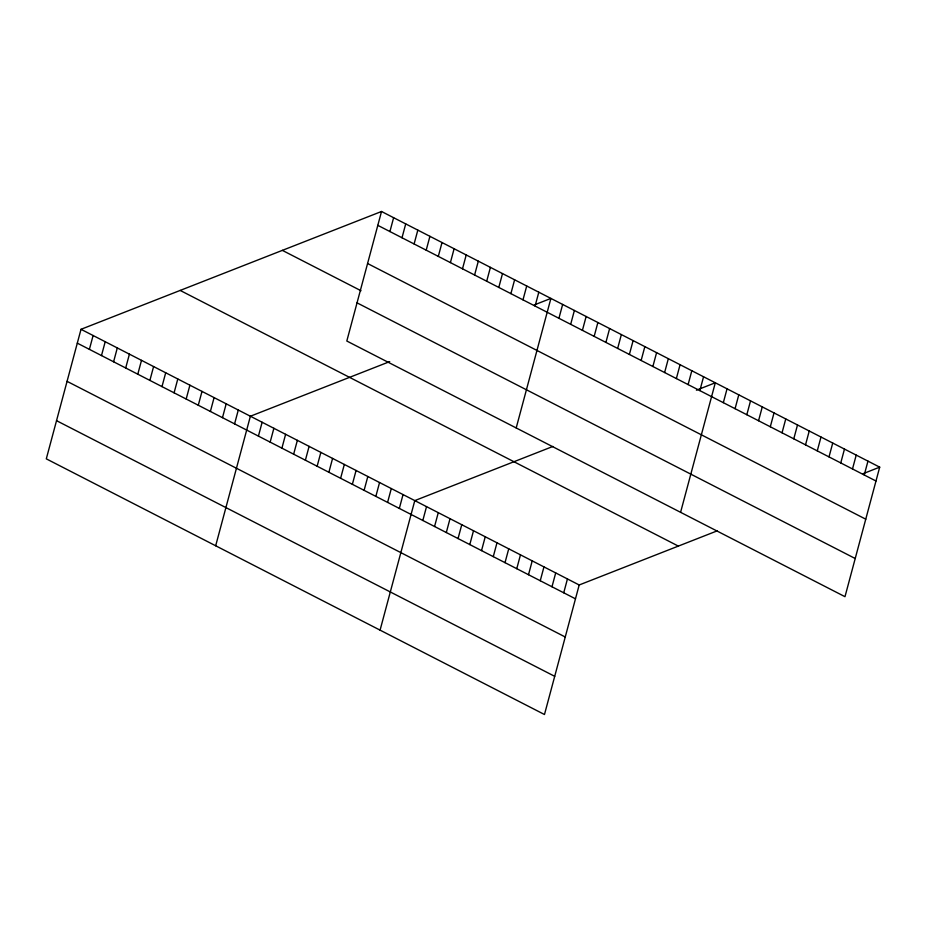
<?xml version="1.0" encoding="UTF-8"?>
<svg xmlns="http://www.w3.org/2000/svg" width="926" height="926" viewBox="0 0 926 926"><rect width="100%" height="100%" fill="white"/><g stroke="black" fill="none" stroke-linecap="round" stroke-linejoin="round"><path stroke-width="1.39" d="M381.524 211.487L346.81 341.023L844.987 596.691L879.7 467.155L381.524 211.487L81.013 329.309L46.3 458.845L544.476 714.513L579.19 584.977L717.28 530.83M89.394 349.368L93.109 335.513M101.49 355.572L105.205 341.729M113.597 361.788L117.301 347.933M125.693 367.992L129.409 354.149M137.789 374.208L141.504 360.353M149.885 380.412L153.6 366.557M161.992 386.617L165.696 372.773M174.088 392.832L177.792 378.977M186.184 399.037L189.899 385.193M198.28 405.252L201.995 391.397M210.387 411.457L214.091 397.613M222.483 417.661L226.187 403.817M234.579 423.876L238.295 410.021M215.677 545.773L250.39 416.237L389.696 361.615M258.423 436.111L262.127 422.256M270.161 442.142L273.876 428.287M281.909 448.161L285.613 434.317M293.646 454.191L297.362 440.336M305.395 460.21L309.099 446.367M317.132 466.241L320.847 452.397M389.915 231.546L393.619 217.703M328.88 472.272L332.584 458.416M402.011 237.762L405.715 223.907M340.618 478.291L344.333 464.447M414.107 243.966L417.823 230.123M352.366 484.321L356.07 470.466M426.203 250.182L429.919 236.327M364.103 490.352L367.819 476.496M438.311 256.386L442.015 242.531M375.852 496.371L379.556 482.527M450.406 262.59L454.11 248.747M387.589 502.401L391.304 488.546M462.502 268.806L466.218 254.951M399.337 508.432L403.041 494.577M474.598 275.01L478.314 261.167M380.077 630.143L414.79 500.607L552.88 446.459M486.694 281.226L490.41 267.371M422.823 520.481L426.527 506.626M434.56 526.5L438.276 512.657M498.801 287.43L502.505 273.587M446.309 532.531L450.013 518.687M510.897 293.635L514.613 279.791M458.046 538.562L461.761 524.706M522.993 299.85L526.709 285.995M469.795 544.581L473.499 530.737M535.089 306.055L538.805 292.211M481.532 550.611L485.247 536.767M516.199 427.951L550.901 298.415L534.371 304.897M493.28 556.642L496.984 542.786M558.934 318.289L562.649 304.446M505.017 562.661L508.733 548.817M570.682 324.32L574.386 310.465M516.766 568.691L520.47 554.836M582.419 330.35L586.135 316.495M528.503 574.722L532.218 560.867M594.168 336.37L597.872 322.526M540.252 580.741L543.956 566.897M605.905 342.4L609.621 328.545M551.989 586.771L555.704 572.916M617.654 348.431L621.358 334.575M563.737 592.79L567.441 578.947M629.391 354.45L633.106 340.606M641.139 360.48L644.843 346.625M652.876 366.499L656.592 352.656M664.625 372.53L668.329 358.686M676.362 378.56L680.078 364.705M688.111 384.579L691.815 370.736M699.848 390.61L703.563 376.755M680.587 512.321L715.3 382.785L696.41 390.193M723.333 402.66L727.049 388.816M735.07 408.69L738.786 394.835M746.819 414.721L750.535 400.865M758.556 420.74L762.272 406.896M770.305 426.77L774.02 412.915M782.042 432.789L785.757 418.946M793.79 438.82L797.506 424.976M805.527 444.85L809.243 430.995M817.276 450.869L820.992 437.026M829.013 456.9L832.729 443.056M840.762 462.931L844.477 449.075M852.499 468.95L856.214 455.106M864.247 474.98L867.963 461.125M863.171 473.637L879.7 467.155M377.808 225.342L875.984 481.011M367.587 263.516L865.764 519.185M282.349 250.367L360.99 290.729M357.042 302.848L855.219 558.517M180.176 290.428L678.353 546.097M81.013 329.309L579.19 584.977M77.298 343.152L575.474 598.821M67.066 381.338L565.242 636.995M56.532 420.67L554.709 676.327"/></g></svg>
